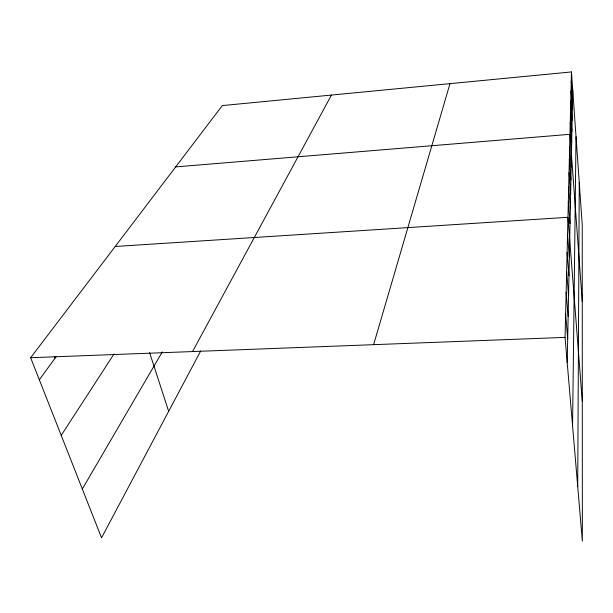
<?xml version="1.0" encoding="UTF-8"?>
<svg xmlns="http://www.w3.org/2000/svg" width="613" height="613" viewBox="0 0 613 613"><rect width="100%" height="100%" fill="white"/><g stroke="black" fill="none" stroke-linecap="round" stroke-linejoin="round"><path stroke-width="0.92" d="M577.707 486.393L579.254 182.421M572.573 425.889L576.028 136.691M567.209 362.643L572.741 90.165M571.462 71.936L582.243 224.802L582.35 541.064L565.063 337.38L571.462 71.936L222.289 105.582L30.65 357.724L101.543 537.823L200.681 350.981M373.616 344.667L449.988 83.644M192.543 351.563L331.441 95.069M82.318 488.998L162.307 351.862M61.216 435.376L114.049 353.916M39.339 379.799L56.143 356.651M175.686 166.905L569.952 134.308L582.273 301.68M115.206 246.48L567.96 217.293L582.304 401.477M30.65 357.724L565.063 337.38M54.388 356.429L55.047 358.161M149.618 352.651L168.652 411.354M566.151 292.225L568.144 316.5M565.623 314.055L567.692 338.82M566.642 271.751L568.573 295.55M567.546 234.381L569.347 257.268M567.109 252.502L568.971 275.842M568.335 201.608L570.029 223.645M569.033 172.628L570.634 193.877M568.695 186.743L570.343 208.382M569.661 146.461L571.186 166.966M569.354 159.219L570.918 180.092M570.504 111.635L571.914 131.113M570.236 122.707L571.684 142.515M571.232 81.23L572.55 99.758M571.002 90.931L572.35 109.765M570.757 101.053L572.136 120.202"/></g></svg>
